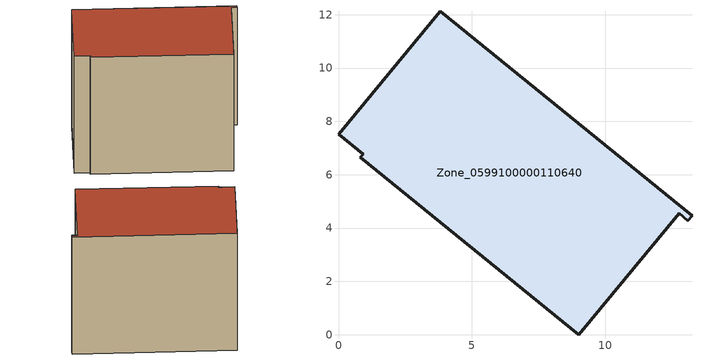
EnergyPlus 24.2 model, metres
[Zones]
Zone_0599100000110640
 floor ground (C_G): 12.77,4.56 9,0 0.81,6.66 0.93,6.77 0,7.52 3.81,12.13 13.25,4.46 13.1,4.28 z0
 wall outside (C_F): 9,0 12.77,4.56 13.1,4.28 13.25,4.46 3.81,12.13 0,7.52 0.93,6.77 0.81,6.66 9,0 z0:10.52
 roof outside (C_R): 13.1,4.28 13.25,4.46 3.81,12.13 0,7.52 0.93,6.77 0.81,6.66 9,0 12.77,4.56 z10.52
[BUILDING]
Pand.0599100000110640: North Axis=0; Terrain=City; Loads Convergence Tolerance Value=0.04; Temperature Convergence Tolerance Value=0.4; Solar Distribution=FullExterior; Maximum Number of Warmup Days=25; Minimum Number of Warmup Days=1
[Site:Location]
Rotterdam.The.Hague.AP_ZH_NLD Design_Conditions: Latitude=51.96; Longitude=4.45; Time Zone=1; Elevation=-4.5
[SITE:GROUNDTEMPERATURE:BUILDINGSURFACE]
18, 18, 18, 18, 18, 18, 18, 18, 18, 18, 18, 18
[MATERIAL] Thermal Absorptance=0.9; Solar Absorptance=0.7; Visible Absorptance=0.7
Name | Roughness | Thickness | Conductivity | Density | Specific Heat
G.TI.1946 | MediumSmooth | 0.15 | 1 | 540 | 1210
F.TI.1946 | Rough | 0.3 | 0.857143 | 1920 | 840
R.TI.1946 | MediumRough | 0.2 | 0.1 | 1500 | 1000
[CONSTRUCTION]
C_G: G.TI.1946
C_F: F.TI.1946
C_R: R.TI.1946
[ZONE]
Zone_0599100000110640: Type=1; Multiplier=1; Ceiling Height=Autocalculate; Volume=Autocalculate; Floor Area=autocalculate; Part of Total Floor Area=Yes
[ZONEINFILTRATION:DESIGNFLOWRATE]
Infil_Zone_0599100000110640: Zone or ZoneList or Space or SpaceList=Zone_0599100000110640; Schedule=AlwaysOn; Design Flow Rate Calculation Method=Flow/Area; Flow Rate per Floor Area=0.003; Constant Term Coefficient=1; Temperature Term Coefficient=0; Velocity Term Coefficient=0; Velocity Squared Term Coefficient=0
[HVACTEMPLATE:ZONE:IDEALLOADSAIRSYSTEM]
Zone_0599100000110640: Maximum Heating Supply Air Temperature=50; Minimum Cooling Supply Air Temperature=13; Maximum Heating Supply Air Humidity Ratio=0.0156; Minimum Cooling Supply Air Humidity Ratio=0.0077; Heating Limit=NoLimit; Cooling Limit=NoLimit; Dehumidification Control Type=ConstantSensibleHeatRatio; Cooling Sensible Heat Ratio=0.7; Dehumidification Setpoint=60; Humidification Control Type=None; Humidification Setpoint=30; Outdoor Air Method=None; Outdoor Air Flow Rate per Person=0.00944; Outdoor Air Flow Rate per Zone Floor Area=0; Outdoor Air Flow Rate per Zone=0; Demand Controlled Ventilation Type=None; Outdoor Air Economizer Type=NoEconomizer; Heat Recovery Type=None; Sensible Heat Recovery Effectiveness=0.7; Latent Heat Recovery Effectiveness=0.65
[ZONECONTROL:THERMOSTAT]
ThermostatControl_Zone_0599100000110640: Zone or ZoneList=Zone_0599100000110640; Control Type Schedule=DualSetpointControlType; Control 1=Thermostat_Zone_0599100000110640; Temperature Difference Between Cutout And Setpoint=0
[THERMOSTATSETPOINT:DUALSETPOINT]
Thermostat_Zone_0599100000110640: Heating Setpoint Temperature Schedule=HeatingSetpoint_Zone_0599100000110640; Cooling Setpoint Temperature Schedule=CoolingSetpoint_Zone_0599100000110640
[SCHEDULE:COMPACT]
HeatingSetpoint_Zone_0599100000110640: Through: 12/31, For: AllDays, Until: 24:00, 21
CoolingSetpoint_Zone_0599100000110640: Through: 12/31, For: AllDays, Until: 24:00, 24
DualSetpointControlType: Through: 12/31, For: AllDays, Until: 24:00, 4
AlwaysOn: Through: 12/31, For: AllDays, Until: 24:00, 1
